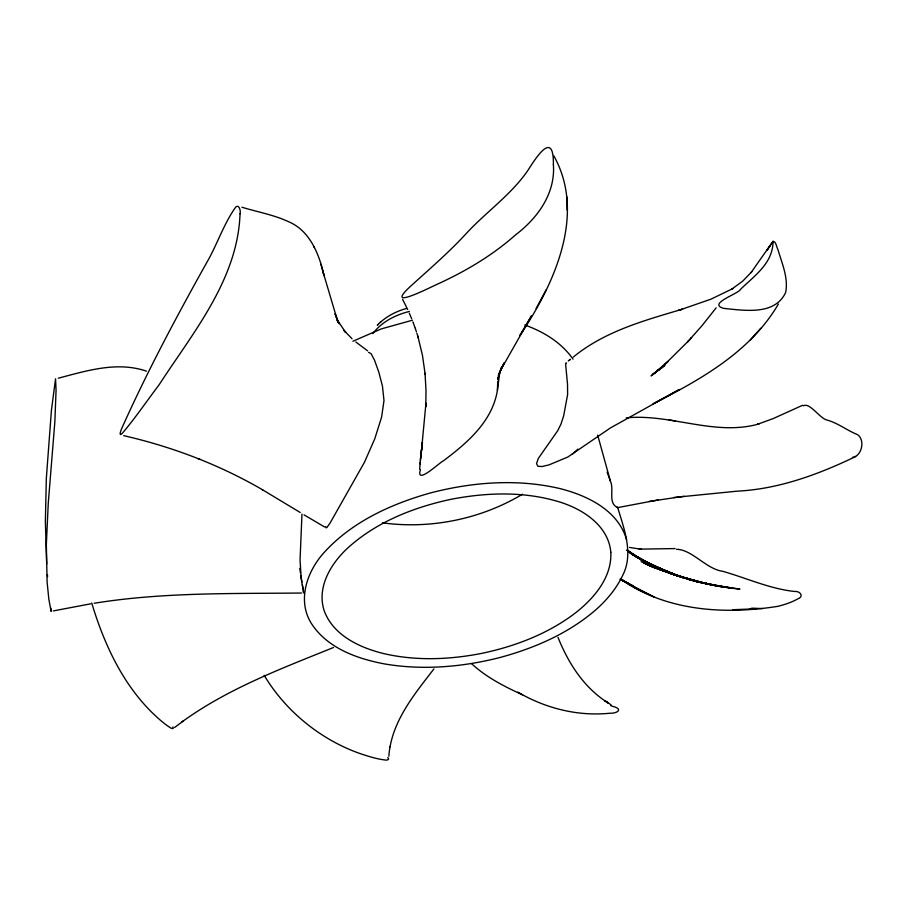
<?xml version="1.0" encoding="UTF-8"?>
<svg xmlns="http://www.w3.org/2000/svg" width="907" height="907" viewBox="0 0 907 907"><rect width="100%" height="100%" fill="white"/><g stroke="black" fill="none" stroke-linecap="round" stroke-linejoin="round"><path stroke-width="1.36" d="M553.758 155.732C586.738 214.528 553.826 285.002 519.768 335.681L531.457 315.874L500.755 369.965L504.099 362.902L498.374 375.441L501.673 366.972L497.592 379.568L499.836 371.893L497.41 390.327C492.354 421.585 467.06 443.092 443.126 461.039C440.428 461.742 415.225 486.016 420.429 469.611M388.854 756.2C391.257 722.085 413.932 694.841 433.909 668.935M301.974 514.076L300.058 559.97L301.147 578.031L303.63 592.974L303.392 590.808M419.658 469.134L420.508 459.089M420.202 462.241L420.054 463.976M803.364 405.837C809.928 401.994 820.019 419.113 827.66 420.236C838.442 423.354 847.24 430.553 857.523 434.623C865.391 439.918 861.911 456.3 852.41 457.4M420.791 456.346L421.029 454.078L420.621 458.012L422.469 442.197L422.174 444.509L422.254 443.908M420.372 460.507L420.667 457.423M420.531 458.84L420.848 455.756M421.562 449.611L425.95 403.184L425.802 406.812L426.007 390.566L425.032 373.185L425.156 374.512M421.256 452.151L421.165 452.99L421.619 449.022L421.358 451.301M421.653 448.761L421.755 447.922M497.41 390.327L497.75 381.405M389.965 746.903L390.033 746.518M536.094 308.539L546.229 289.764M773.047 241.33C772.979 263.234 754.749 275.479 740.509 289.344C738.729 293.789 706.689 303.811 723.922 308.425C744.772 310.432 774.839 315.625 785.643 292.496C788.557 277.939 781.993 263.483 777.979 249.674C776.528 247.418 776.086 241.126 773.047 241.33L767.095 250.117L772.401 242.282M676.407 549.313C691.894 549.245 706.099 569.12 722.754 571.297C746.597 578.11 769.487 588.688 794.351 591.455C800.201 590.763 804.464 596.591 797.593 598.983C791.539 602.407 784.861 604.538 778.161 606.273C724.648 614.923 665.806 611.171 620.252 578.859L637.768 589.165L653.992 596.965L620.354 579.471M770.338 245.128L751.075 272.576M778.387 304.049C750.474 351.848 700.737 379.489 653.074 403.853L679.4 389.5L610.343 427.979L567.793 457.049L548.939 464.906L542.069 466.527L537.885 466.289L536.536 463.613L538.305 458.454L557.692 430.723L560.957 424.136L563.644 415.928L567.612 394.613L567.521 384.251L565.707 365.09L565.843 362.925L566.49 363.095M372.879 333.606L373.457 332.835M716.167 307.824L701.916 325.794L687.608 341.894L691.622 337.563L690.862 338.379M374.058 332.064C382.89 321.259 396.008 314.74 409.374 311.452M577.94 449.112L572.09 454.441M751.778 271.726L742.833 281.034L731.756 289.163L732.845 288.483M750.259 340.046L760.769 328.255M688.379 341.066L664.434 364.773L668.244 361.303L651.079 375.895L664.854 364.784L652.745 374.5L662.144 367.335M406.291 308.516C395.429 311.543 385.124 317.042 377.289 325.25L378.174 324.4M380.192 322.473L380.997 321.702M569.426 360.056L570.39 359.308M568.247 360.975L570.163 359.489M174.632 727.471L183.203 721.031M573.281 357.086C604.572 331.293 644.548 320.42 682.608 309.128L678.595 310.398L710.918 299.185L732.096 288.948M654.469 373.162L663.357 366.428M657.938 370.544L662.393 367.29M182.069 721.847L182.772 721.337M183.123 721.088C228.711 688.254 281.873 668.425 333.572 647.462M664.582 365.51L661.237 367.902L664.627 365.498M368.571 352.358L371.088 353.651L374.614 360.408L378.865 372.323L382.448 386.099L383.99 400.599L381.632 416.948L374.75 438.863L364.455 462.275L329.944 523.282L326.769 527.659L326.021 527.727L325.715 526.536M522.455 494.213C480.891 519.189 430.496 529.405 382.459 522.829M352.891 341.236L381.337 328.89L412.526 320.194M855.698 456.55C818.386 474.429 778.977 489.066 737.244 491.163L673.844 497.49M802.672 405.236L773.308 418.535L757.47 424.317L758.989 423.932C714.954 436.46 670.795 413.501 626.193 417.855M58.297 378.196C86.766 370.725 117.264 361.133 146.446 371.156M53.332 610.91L90.655 603.835M649.117 501.458L684.014 496.299M658.074 499.972L617.701 507.603C607.509 503.204 614.447 489.349 610.4 481.141L597.69 435.145M94.158 603.268C162.67 592.169 232.351 593.745 301.521 593.031M732.697 609.731L756.166 608.79L749.533 608.982M762.56 608.586L751.665 608.155M675.069 548.576L639.129 549.143L641.238 549.302L629.56 547.42M640.093 549.223L641.238 549.302M669.128 419.975L675.262 420.916M123.692 435.655C172.353 446.788 219.483 464.735 262.679 489.848M698.231 581.999L718.083 586.126L732.414 588.224L698.424 582.022L710.793 584.788L739.976 589.096C708.616 586.217 678.289 577.079 649.129 565.503L673.901 574.562L703.741 583.042L680.137 576.75L710.669 584.584L725.044 587.158C696.905 583.178 669.899 573.836 643.743 562.986L665.012 571.365L697.075 581.727L693.141 580.673M697.075 581.727L674.559 574.891L650.999 565.265L671.577 573.791L653.664 566.592L684.252 578.02M241.886 207.215C257.52 212.011 273.891 214.812 288.777 221.807C310.047 230.786 319.377 254.686 324.026 275.615L320.931 264.345M656.396 567.861L690.51 579.97L662.031 570.22L659.174 569.063L683.878 577.906L641.124 561.682M686.758 578.802L690.51 579.97M667.903 572.43L690.306 579.675L651.918 566.773L673.901 574.562L696.916 581.342L677.019 575.65L700.34 582.181L717.822 585.922C693.288 581.534 669.547 573.587 646.476 564.29L677.574 575.945L659.174 569.063M524.79 325.035C543.554 331.611 561.501 342.619 573.031 359.149M610.728 705.578L612.18 706.122M198.418 458.727C196.672 458.024 201.32 459.883 199.551 459.18M612.905 706.406C623.585 709.07 617.293 713.582 609.867 713.231C577.816 716.507 545.413 708.344 517.738 692.075M651.419 564.721L672.212 573.281L654.162 566.285L633.097 554.54L651.419 564.721L671.962 573.53L657.065 567.453L635.546 556.127L654.219 566.093L638.04 557.714L668.663 572.634L648.335 563.848L665.715 571.399L640.58 559.302L665.874 571.093L646.067 562.408M522.511 694.841C504.428 686.52 486.231 677.325 471.561 663.629M648.664 563.372L632.701 554.744L643.641 561.014M620.456 579.584L632.973 585.865L620.433 579.482M643.777 561.184L627.565 550.798M324.604 526.967L304.038 514.836M262.395 489.701L300.228 512.5M632.701 554.744L637.258 557.488M622.542 580.015L635.138 587.725L622.463 579.981M611.046 704.784L604.72 700.646L608.098 702.936L606.783 702.052M641.929 560.288L632.394 554.132M637.202 557.215L628.007 551.263L631.76 554.041M639.503 558.701L641.805 560.186M626.805 549.801L643.222 560.673L666.146 570.991L654.162 566.285L637.882 557.896L627.735 550.526M607.066 702.233C583.564 687.166 568.213 662.858 557.998 637.349M367.618 350.85L355.827 341.996M627.191 550.617L631.589 553.916M627.338 550.458L631.623 553.882M617.225 507.115L617.724 507.569C624.186 529.461 634.084 554.098 622.315 576.126C616.272 588.688 607.191 599.482 596.942 608.824C569.245 633.188 534.586 648.244 499.235 657.7C462.082 667.087 422.991 670.375 385.044 664.015C357.097 658.811 326.883 648.086 311.01 622.871C296.816 599.47 307.541 570.14 324.91 551.649C352.766 521.389 391.597 503.85 430.598 492.898C472.83 481.957 517.852 478.522 560.571 488.737C587.838 495.71 618.223 510.55 626.601 539.722M352.063 338.753L343.946 330.397L345.68 332.438L337.347 320.137L339.173 323.697L335.08 313.788L337.96 322.268L322.688 270.751M387.743 757.515C390.429 759.669 386.507 760.588 384.636 759.93C376.564 758.932 368.764 756.449 361.054 753.921C321.169 740.135 285.841 711.53 264.186 675.352M402.583 299.265L407.628 309.457M313.867 246.613L314.321 247.543M172.942 726.938C174.461 729.761 170.652 728.253 169.575 727.233C162.954 722.879 157.104 717.437 151.424 711.938C121.685 682.279 103.704 642.78 91.732 603.042M409.306 313.176L411.642 318.731M607.123 472.071L610.4 481.141M412.923 321.962L413.184 322.654M413.354 323.119L415.032 327.733M415.191 328.187L415.587 329.343M415.735 329.797L416.426 331.871M416.869 333.254L417.435 335.091M417.571 335.545L417.855 336.463M418.127 337.381L417.685 335.919L418.252 337.835M418.093 337.291L422.424 355.159L425.077 373.593M302.371 584.8L303.108 589.074M301.884 581.897L300.897 575.82M300.455 572.918L299.798 568.462M50.883 608.234L51.087 611.397L48.831 599.142L47.107 582.011L46.336 544.472L48.275 503.124L54.862 421.744L56.064 390.35L55.554 378.797L51.427 410.259L46.336 478.34L45.361 521.468L46.676 563.984M47.425 574.573L47.583 576.603M566.932 196.966L567.147 210.175M553.383 164.575C555.583 193.542 537.522 218.247 515.448 234.958C492.104 255.706 465.019 271.601 436.698 284.503C430.496 287.179 383.242 311.509 410.304 286.51C429.102 269.402 448.421 252.826 465.71 234.119C485.948 211.943 511.537 194.71 528.441 169.575C537.375 155.369 553.871 130.755 553.383 164.575M240.049 213.825C237.702 279.469 193.146 332.347 158.974 384.976C146.685 401.189 135.234 418.116 122.048 433.625C118.171 437.197 121.255 429.442 121.946 427.968C148.068 369.727 178.225 313.403 209.438 257.769C218.02 241.545 224.222 223.938 234.573 208.678C238.212 202.386 241.115 209.936 240.049 213.825M610.819 552.261C612.032 577.147 594.38 597.928 575.99 612.508C548.678 633.517 515.777 646.158 482.286 653.267C449.679 659.729 415.599 661.124 383.071 653.437C359.387 647.485 333.447 635.376 324.275 611.001C316.362 587.237 331.066 563.213 348.163 547.624C376.677 521.91 413.513 507.376 450.643 499.383C486.9 492.297 525.255 491.106 560.809 502.353C583.745 509.723 608.54 526.094 610.819 552.261M718.083 586.126L691.882 580.321L718.083 586.126M660.228 568.746L648.505 563.814L660.228 568.746"/></g></svg>
